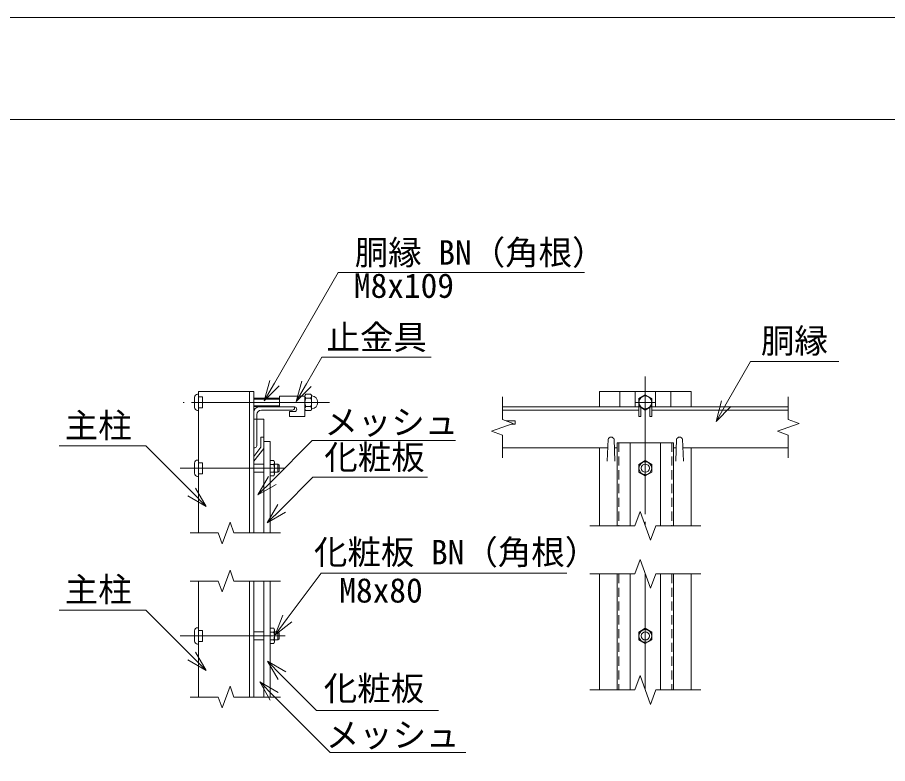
# Model space of a CAD drawing. Units: millimetres, scale not verified. Extents: x -4200 to 4200, y -2970 to 2970.
# Drawn here: x 726 to 2431, y 1508 to 2970 of the extents above; entities that cross this region are included whole.
import ezdxf
from ezdxf.enums import TextEntityAlignment as Align

# ---------------------------------------------------------------- set-up
doc = ezdxf.new("R2010")
doc.units = ezdxf.units.MM
doc.header["$LTSCALE"] = 15
doc.linetypes.add('DASHED1', pattern=[1.8, 1.2, -0.6])
doc.linetypes.add('LONG_CHAIN', pattern=[21, 18, -1, 1, -1])
for name, color, linetype, lineweight in [('0-0_D-STR1', 1, 'Continuous', 9), ('0-1_D-BMK', 2, 'LONG_CHAIN', 9), ('0-4_D-STR-DIM', 7, 'Continuous', 9), ('0-6_D-STR-TXT', 7, 'Continuous', 9), ('0-9_D-STR3', 3, 'Continuous', 9), ('0-A_D-STR2', 7, 'Continuous', 9), ('0-B_D-TTL', 2, 'Continuous', 9)]:
    doc.layers.add(name, color=color, linetype=linetype, lineweight=lineweight)
doc.styles.add('ＭＳ ゴシック', font='')
doc.styles.get('ＭＳ ゴシック').set_extended_font_data('MS Gothic')

# ---------------------------------------------------------------- blocks, each defined once
blk = doc.blocks.new('MLeader1')
at = {"layer": '0-6_D-STR-TXT'}
blk.add_line((1216.03, 1707.97), (1244.31, 1679.68), dxfattribs=at)
for points in [[(1236.73, 1672.11), (1216.03, 1707.97), (1251.89, 1687.26)], [(1244.31, 1679.68), (1312.23, 1611.76), (1543.65, 1611.76), (1550.85, 1611.76)]]:
    blk.add_lwpolyline(points, dxfattribs=at)
blk = doc.blocks.new('MLeader2')
at = {"layer": '0-6_D-STR-TXT'}
blk.add_line((1200.83, 1667.48), (1229.11, 1639.19), dxfattribs=at)
for points in [[(1221.53, 1631.62), (1200.83, 1667.48), (1236.69, 1646.77)], [(1229.11, 1639.19), (1338.81, 1529.5), (1597.7, 1529.5), (1604.9, 1529.5)]]:
    blk.add_lwpolyline(points, dxfattribs=at)
blk = doc.blocks.new('MLeader3')
at = {"layer": '0-6_D-STR-TXT'}
blk.add_line((1197.3, 2034.02), (1225.58, 2062.31), dxfattribs=at)
for points in [[(1225.58, 2062.31), (1303.83, 2140.56), (1577.32, 2140.56), (1584.52, 2140.56)], [(1233.16, 2054.73), (1197.3, 2034.02), (1218, 2069.89)]]:
    blk.add_lwpolyline(points, dxfattribs=at)
blk = doc.blocks.new('MLeader4')
at = {"layer": '0-6_D-STR-TXT'}
blk.add_line((1215.5, 1979.39), (1243.78, 2007.67), dxfattribs=at)
for points in [[(1243.78, 2007.67), (1304.83, 2068.72), (1522.04, 2068.72), (1529.24, 2068.72)], [(1251.36, 2000.1), (1215.5, 1979.39), (1236.21, 2015.25)]]:
    blk.add_lwpolyline(points, dxfattribs=at)
blk = doc.blocks.new('MLeader5')
at = {"layer": '0-6_D-STR-TXT'}
blk.add_line((1272.11, 2217.19), (1292.23, 2251.77), dxfattribs=at)
for points in [[(1292.23, 2251.77), (1322.74, 2304.22), (1529.72, 2304.22), (1536.92, 2304.22)], [(1301.49, 2246.38), (1272.11, 2217.19), (1282.96, 2257.16)]]:
    blk.add_lwpolyline(points, dxfattribs=at)
blk = doc.blocks.new('MLeader6')
at = {"layer": '0-6_D-STR-TXT'}
blk.add_line((1095.89, 1690.01), (1067.61, 1718.29), dxfattribs=at)
for points in [[(1067.61, 1718.29), (977.39, 1808.51), (814.99, 1808.51), (807.79, 1808.51)], [(1075.19, 1725.87), (1095.89, 1690.01), (1060.03, 1710.71)]]:
    blk.add_lwpolyline(points, dxfattribs=at)
blk = doc.blocks.new('MLeader7')
at = {"layer": '0-6_D-STR-TXT'}
blk.add_line((1095.89, 2011.63), (1067.61, 2039.92), dxfattribs=at)
for points in [[(1067.61, 2039.92), (977.39, 2130.13), (814.99, 2130.13), (807.79, 2130.13)], [(1075.19, 2047.5), (1095.89, 2011.63), (1060.03, 2032.34)]]:
    blk.add_lwpolyline(points, dxfattribs=at)
blk = doc.blocks.new('MLeader8')
at = {"layer": '0-6_D-STR-TXT'}
blk.add_line((2094.86, 2178.16), (2114.86, 2212.8), dxfattribs=at)
for points in [[(2114.86, 2212.8), (2162.57, 2295.44), (2328.33, 2295.44), (2335.53, 2295.44)], [(2124.14, 2207.45), (2094.86, 2178.16), (2105.58, 2218.16)]]:
    blk.add_lwpolyline(points, dxfattribs=at)
blk = doc.blocks.new('MLeader18')
at = {"layer": '0-6_D-STR-TXT'}
blk.add_line((1230.85, 1759.69), (1254.82, 1791.71), dxfattribs=at)
for points in [[(1254.82, 1791.71), (1321.35, 1880.6), (1795.53, 1880.6), (1802.73, 1880.6)], [(1263.4, 1785.29), (1230.85, 1759.69), (1246.24, 1798.13)]]:
    blk.add_lwpolyline(points, dxfattribs=at)
blk = doc.blocks.new('MLeader19')
at = {"layer": '0-6_D-STR-TXT'}
blk.add_line((1209.71, 2218.35), (1229.66, 2253.02), dxfattribs=at)
for points in [[(1229.66, 2253.02), (1354.36, 2469.71), (1830.25, 2469.71), (1837.45, 2469.71)], [(1238.95, 2247.68), (1209.71, 2218.35), (1220.37, 2258.37)]]:
    blk.add_lwpolyline(points, dxfattribs=at)

msp = doc.modelspace()

# ---------------------------------------------------------------- linework, layer by layer
at = {"layer": '0-0_D-STR1'}
for p, q in [((1080.92, 1959.49), (1080.92, 2236.47)), ((1180.92, 1959.49), (1180.92, 2236.47)), ((1866.33, 2236.47), (2046.33, 2236.47)), ((1866.33, 2206.47), (1866.33, 2236.47)), ((1906.33, 2206.47), (1906.33, 2236.47)), ((1936.33, 2236.47), (1936.33, 2206.47)), ((1976.33, 2236.47), (1976.33, 2206.47)), ((2006.33, 2206.47), (2006.33, 2236.47)), ((2046.33, 2206.47), (2046.33, 2236.47)), ((1268.92, 2206.47), (1198.92, 2206.47)), ((1264.92, 2200.47), (1203.92, 2200.47)), ((1268.92, 2204.47), (1268.92, 2206.47)), ((1676.33, 2206.47), (1943.83, 2206.47)), ((1676.33, 2200.47), (1943.83, 2200.47)), ((1968.83, 2206.47), (2236.33, 2206.47)), ((1968.83, 2200.47), (2236.33, 2200.47)), ((1188.92, 2196.47), (1188.92, 2126.47)), ((1194.92, 2191.47), (1194.92, 2130.47)), ((1202.92, 2147.23), (1202.92, 2127.47)), ((1202.92, 2147.23), (1208.92, 2147.23)), ((1208.92, 2147.23), (1208.92, 2125.23)), ((1883.33, 2143.23), (1881.83, 2100.23)), ((1895.33, 2143.23), (1896.83, 2100.23)), ((2017.33, 2143.23), (2015.83, 2100.23)), ((2029.33, 2143.23), (2030.83, 2100.23)), ((1202.92, 2127.47), (1188.92, 2109.37)), ((1190.92, 2126.47), (1188.92, 2126.47)), ((1208.92, 2125.23), (1188.92, 2100.23)), ((1676.33, 2126.47), (1882.74, 2126.47)), ((1866.33, 1973.44), (1866.33, 2126.47)), ((1901.33, 2126.47), (1895.91, 2126.47)), ((2016.74, 2126.47), (2011.33, 2126.47)), ((2236.33, 2126.47), (2029.91, 2126.47)), ((2046.33, 1973.44), (2046.33, 2126.47)), ((1188.92, 2109.37), (1188.92, 2100.23)), ((1866.33, 1651.81), (1866.33, 1879.25)), ((2046.33, 1651.81), (2046.33, 1879.25)), ((1080.92, 1637.87), (1080.92, 1865.3)), ((1180.92, 1637.87), (1180.92, 1865.3)), ((1188.92, 1637.87), (1188.92, 1865.3))]:
    msp.add_line(p, q, dxfattribs=at)
msp.add_lwpolyline([(1188.92, 1959.49), (1188.92, 2236.47), (1080.92, 2236.47)], dxfattribs=at)
for centre, radius, start, end in [((1198.92, 2196.47), 10, 90, 180), ((1203.92, 2191.47), 9, 90, 180), ((1264.92, 2204.47), 4, 270, 0), ((1889.33, 2140.73), 6.5, 22.61986, 157.38014), ((2023.33, 2140.73), 6.5, 22.61986, 157.38014), ((1190.92, 2130.47), 4, 270, 0)]:
    msp.add_arc(centre, radius, start, end, dxfattribs=at)
at = {"layer": '0-1_D-BMK'}
for p, q in [((1956.33, 2266.47), (1956.33, 1973.44)), ((1337.39, 2215.47), (1050.92, 2215.47)), ((1976.33, 2215.47), (1936.33, 2215.47)), ((1250.92, 2086.47), (1044.92, 2086.47)), ((1956.33, 1879.25), (1956.33, 1651.81)), ((1250.92, 1757.75), (1044.92, 1757.75))]:
    msp.add_line(p, q, dxfattribs=at)
at = {"layer": '0-4_D-STR-DIM'}
for p, q in [((1676.33, 2226.47), (1676.33, 2181.86)), ((2236.33, 2226.47), (2236.33, 2181.86)), ((1655.18, 2158.77), (1697.47, 2174.16)), ((1697.47, 2174.16), (1676.33, 2181.86)), ((1676.33, 2151.08), (1655.18, 2158.77)), ((1676.33, 2151.08), (1676.33, 2106.47)), ((2236.33, 2151.08), (2236.33, 2106.47)), ((1935.81, 1973.44), (1946.07, 2001.63)), ((1946.07, 2001.63), (1966.59, 1945.25)), ((1127.23, 1938.35), (1142.62, 1980.63)), ((1142.62, 1980.63), (1150.31, 1959.49)), ((1935.81, 1973.44), (1847.33, 1973.44)), ((1966.59, 1945.25), (1976.85, 1973.44)), ((2065.33, 1973.44), (1976.85, 1973.44)), ((1119.53, 1959.49), (1064.42, 1959.49)), ((1119.53, 1959.49), (1127.23, 1938.35)), ((1241.51, 1959.49), (1150.31, 1959.49)), ((1935.81, 1879.25), (1946.07, 1907.44)), ((1946.07, 1907.44), (1966.59, 1851.06)), ((1127.23, 1844.16), (1142.62, 1886.45)), ((1142.62, 1886.45), (1150.31, 1865.3)), ((1935.81, 1879.25), (1847.33, 1879.25)), ((1966.59, 1851.06), (1976.85, 1879.25)), ((2065.33, 1879.25), (1976.85, 1879.25)), ((1119.53, 1865.3), (1064.42, 1865.3)), ((1119.53, 1865.3), (1127.23, 1844.16)), ((1241.51, 1865.3), (1150.31, 1865.3)), ((1935.81, 1651.81), (1946.07, 1680)), ((1946.07, 1680), (1966.59, 1623.62)), ((1127.23, 1616.72), (1142.62, 1659.01)), ((1142.62, 1659.01), (1150.31, 1637.87)), ((1119.53, 1637.87), (1064.42, 1637.87)), ((1119.53, 1637.87), (1127.23, 1616.72)), ((1241.51, 1637.87), (1150.31, 1637.87)), ((1935.81, 1651.81), (1847.33, 1651.81)), ((1966.59, 1623.62), (1976.85, 1651.81)), ((2065.33, 1651.81), (1976.85, 1651.81))]:
    msp.add_line(p, q, dxfattribs=at)
msp.add_lwpolyline([(2236.33, 2151.08), (2215.18, 2158.77), (2257.47, 2174.16), (2236.33, 2181.86)], dxfattribs=at)
at = {"layer": '0-9_D-STR3'}
for p, q in [((1072.92, 2225.47), (1072.92, 2205.47)), ((1078.92, 2231.47), (1080.92, 2231.47)), ((1080.92, 2231.47), (1080.92, 2199.47)), ((1080.92, 2226.27), (1088.92, 2226.27)), ((1088.92, 2226.27), (1088.92, 2204.67)), ((1188.92, 2223.47), (1239.42, 2223.47)), ((1188.92, 2221.97), (1239.42, 2221.97)), ((1239.42, 2227.47), (1239.42, 2206.47)), ((1289.42, 2227.47), (1239.42, 2227.47)), ((1289.42, 2227.94), (1289.42, 2203.25)), ((1289.42, 2227.94), (1289.42, 2203.25)), ((1289.42, 2227.47), (1289.42, 2187.47)), ((1291.42, 2231.67), (1300.42, 2231.67)), ((1300.42, 2223.57), (1291.42, 2223.57)), ((1302.42, 2227.94), (1302.42, 2203.25)), ((1302.42, 2227.94), (1302.42, 2203.25)), ((1080.92, 2204.67), (1088.92, 2204.67)), ((1188.92, 2208.97), (1239.42, 2208.97)), ((1188.92, 2207.47), (1239.42, 2207.47)), ((1268.92, 2206.47), (1239.42, 2206.47)), ((1300.42, 2207.37), (1291.42, 2207.37)), ((1943.83, 2207.68), (1943.83, 2187.47)), ((1947.83, 2205.37), (1947.83, 2187.47)), ((1964.83, 2205.37), (1964.83, 2187.47)), ((1968.83, 2207.68), (1968.83, 2187.47)), ((1078.92, 2199.47), (1080.92, 2199.47)), ((1259.42, 2197.47), (1259.42, 2187.47)), ((1268.92, 2197.47), (1259.42, 2197.47)), ((1289.42, 2187.47), (1259.42, 2187.47)), ((1291.42, 2199.27), (1300.42, 2199.27)), ((1943.83, 2187.47), (1947.83, 2187.47)), ((1964.83, 2187.47), (1968.83, 2187.47)), ((1208.92, 2138.47), (1220.92, 2138.47)), ((1220.92, 2138.47), (1220.92, 1959.49)), ((1901.33, 2136.47), (1901.33, 1973.44)), ((2011.33, 2136.47), (1901.33, 2136.47)), ((1926.33, 2136.47), (1926.33, 1973.44)), ((1986.33, 2136.47), (1986.33, 1973.44)), ((2011.33, 2136.47), (2011.33, 1973.44)), ((1078.92, 2102.47), (1080.92, 2102.47)), ((1080.92, 2102.47), (1080.92, 2070.47)), ((1080.92, 2097.27), (1088.92, 2097.27)), ((1088.92, 2097.27), (1088.92, 2075.67)), ((1220.92, 2101.48), (1228.47, 2101.48)), ((1228.47, 2101.48), (1229.92, 2098.97)), ((1229.92, 2073.97), (1229.92, 2098.97)), ((1072.92, 2096.47), (1072.92, 2076.47)), ((1188.92, 2094.47), (1208.92, 2094.47)), ((1220.92, 2093.97), (1228.47, 2093.97)), ((1229.92, 2094.47), (1236.52, 2094.47)), ((1236.52, 2094.47), (1238.92, 2092.07)), ((1236.52, 2094.47), (1236.52, 2078.47)), ((1236.52, 2078.47), (1238.92, 2080.87)), ((1238.92, 2092.07), (1238.92, 2080.87)), ((1078.92, 2070.47), (1080.92, 2070.47)), ((1080.92, 2075.67), (1088.92, 2075.67)), ((1188.92, 2078.47), (1208.92, 2078.47)), ((1220.92, 2078.96), (1228.47, 2078.96)), ((1220.92, 2071.46), (1228.47, 2071.46)), ((1228.47, 2071.46), (1229.92, 2073.97)), ((1229.92, 2078.47), (1236.52, 2078.47)), ((1901.33, 1879.25), (1901.33, 1651.81)), ((1926.33, 1879.25), (1926.33, 1651.81)), ((1986.33, 1879.25), (1986.33, 1651.81)), ((2011.33, 1879.25), (2011.33, 1651.81)), ((1220.92, 1865.3), (1220.92, 1637.87)), ((1078.92, 1773.75), (1080.92, 1773.75)), ((1080.92, 1773.75), (1080.92, 1741.75)), ((1072.92, 1767.75), (1072.92, 1747.75)), ((1080.92, 1768.55), (1088.92, 1768.55)), ((1088.92, 1768.55), (1088.92, 1746.95)), ((1188.92, 1765.75), (1208.92, 1765.75)), ((1220.92, 1772.76), (1228.47, 1772.76)), ((1220.92, 1765.26), (1228.47, 1765.26)), ((1228.47, 1772.76), (1229.92, 1770.25)), ((1229.92, 1745.25), (1229.92, 1770.25)), ((1229.92, 1765.75), (1236.52, 1765.75)), ((1236.52, 1765.75), (1238.92, 1763.35)), ((1236.52, 1765.75), (1236.52, 1749.75)), ((1238.92, 1763.35), (1238.92, 1752.15)), ((1078.92, 1741.75), (1080.92, 1741.75)), ((1080.92, 1746.95), (1088.92, 1746.95)), ((1188.92, 1749.75), (1208.92, 1749.75)), ((1220.92, 1750.25), (1228.47, 1750.25)), ((1220.92, 1742.74), (1228.47, 1742.74)), ((1228.47, 1742.74), (1229.92, 1745.25)), ((1229.92, 1749.75), (1236.52, 1749.75)), ((1236.52, 1749.75), (1238.92, 1752.15))]:
    msp.add_line(p, q, dxfattribs=at)
at = {"layer": '0-9_D-STR3', "linetype": 'DASHED1'}
for p, q in [((1904.53, 2136.47), (1904.53, 1973.44)), ((2008.13, 2136.47), (2008.13, 1973.44)), ((1904.53, 1879.25), (1904.53, 1651.81)), ((2008.13, 1879.25), (2008.13, 1651.81))]:
    msp.add_line(p, q, dxfattribs=at)
at = {"layer": '0-9_D-STR3'}
for points in [[(1969.33, 2222.97), (1956.33, 2230.48), (1943.33, 2222.97), (1943.33, 2207.96), (1956.33, 2200.46), (1969.33, 2207.96)], [(1969.33, 2093.97), (1956.33, 2101.48), (1943.33, 2093.97), (1943.33, 2078.96), (1956.33, 2071.46), (1969.33, 2078.96)], [(1969.33, 1765.26), (1956.33, 1772.76), (1943.33, 1765.26), (1943.33, 1750.25), (1956.33, 1742.74), (1969.33, 1750.25)]]:
    msp.add_lwpolyline(points, close=True, dxfattribs=at)
for centre, radius in [((1956.33, 2215.47), 12.5), ((1956.33, 2086.47), 12.5), ((1956.33, 2086.47), 8), ((1956.33, 1757.75), 12.5), ((1956.33, 1757.75), 8)]:
    msp.add_circle(centre, radius, dxfattribs=at)
for centre, radius, start, end in [((1078.92, 2225.47), 6, 90, 180), ((1294.5, 2227.62), 5.08, 127.21089, 232.78911), ((1306.82, 2215.47), 17.4, 152.26063, 207.73937), ((1285.02, 2215.47), 17.4, 332.26063, 27.73937), ((1297.35, 2227.62), 5.08, 307.21089, 52.78911), ((1303.17, 2229.36), 1, 189.83916, 262.83194), ((1301.42, 2215.47), 13, 277.16806, 82.83194), ((1078.92, 2205.47), 6, 180, 270), ((1268.92, 2201.97), 4.5, 270, 90), ((1294.52, 2203.32), 5.1, 127.42505, 232.57495), ((1297.32, 2203.32), 5.1, 307.42505, 52.57495), ((1303.17, 2201.58), 1, 97.16806, 163.42019), ((1078.92, 2096.47), 6, 90, 180), ((1222.99, 2097.73), 6.64, 325.61586, 34.38414), ((1204.79, 2086.47), 24.84, 342.4121, 17.5879), ((1078.92, 2076.47), 6, 180, 270), ((1222.99, 2075.21), 6.64, 325.61585, 34.38416), ((1078.92, 1767.75), 6, 90, 180), ((1222.99, 1769.01), 6.64, 325.61586, 34.38414), ((1204.79, 1757.75), 24.84, 342.4121, 17.5879), ((1078.92, 1747.75), 6, 180, 270), ((1222.99, 1746.49), 6.64, 325.61585, 34.38416)]:
    msp.add_arc(centre, radius, start, end, dxfattribs=at)
at = {"layer": '0-A_D-STR2'}
for p, q in [((1208.92, 2182.47), (1188.92, 2182.47)), ((1208.92, 2182.47), (1208.92, 1959.49)), ((1683.95, 2179.08), (1701.52, 2179.08)), ((1693.4, 2172.68), (1701.52, 2172.68)), ((1701.52, 2172.68), (1701.52, 2179.08)), ((1208.92, 1865.3), (1208.92, 1637.87))]:
    msp.add_line(p, q, dxfattribs=at)
at = {"layer": '0-B_D-TTL', "color": 7}
msp.add_lwpolyline([(-4200.03, -2970.08), (4199.97, -2970.08), (4199.97, 2969.92), (-4200.03, 2969.92)], close=True, dxfattribs=at)
at = {"layer": '0-B_D-TTL'}
msp.add_lwpolyline([(-3900.03, 2769.92), (3899.97, 2769.92), (3899.97, -2770.08), (-3900.03, -2770.08)], close=True, dxfattribs=at)

# ---------------------------------------------------------------- block references
at = {"layer": '0-6_D-STR-TXT'}
for name in ['MLeader19', 'MLeader5', 'MLeader8', 'MLeader3', 'MLeader7', 'MLeader4', 'MLeader18', 'MLeader6', 'MLeader1', 'MLeader2']:
    msp.add_blockref(name, (0, 0), dxfattribs=at)

# ---------------------------------------------------------------- texts
at = {"layer": '0-6_D-STR-TXT', "style": 'ＭＳ ゴシック'}
for s, p in [('胴縁 BN（角根）', (1386.89, 2470.8)), ('M8x109', (1385.29, 2405.85)), ('止金具', (1331.59, 2304.59)), ('胴縁', (2182.88, 2297.67)), ('主柱', (818.68, 2131.79)), ('メッシュ', (1327.58, 2138.25)), ('化粧板', (1327.25, 2069.46)), ('化粧板 BN（角根）', (1306.99, 1883.41)), ('主柱', (818.68, 1810.16)), ('M8x80', (1356.68, 1808.65)), ('化粧板', (1326.24, 1616.54)), ('メッシュ', (1330.2, 1525.57))]:
    msp.add_text(s, height=48.06, dxfattribs=at).set_placement(p, align=Align.BOTTOM_LEFT)

doc.saveas('drawing.dxf')
